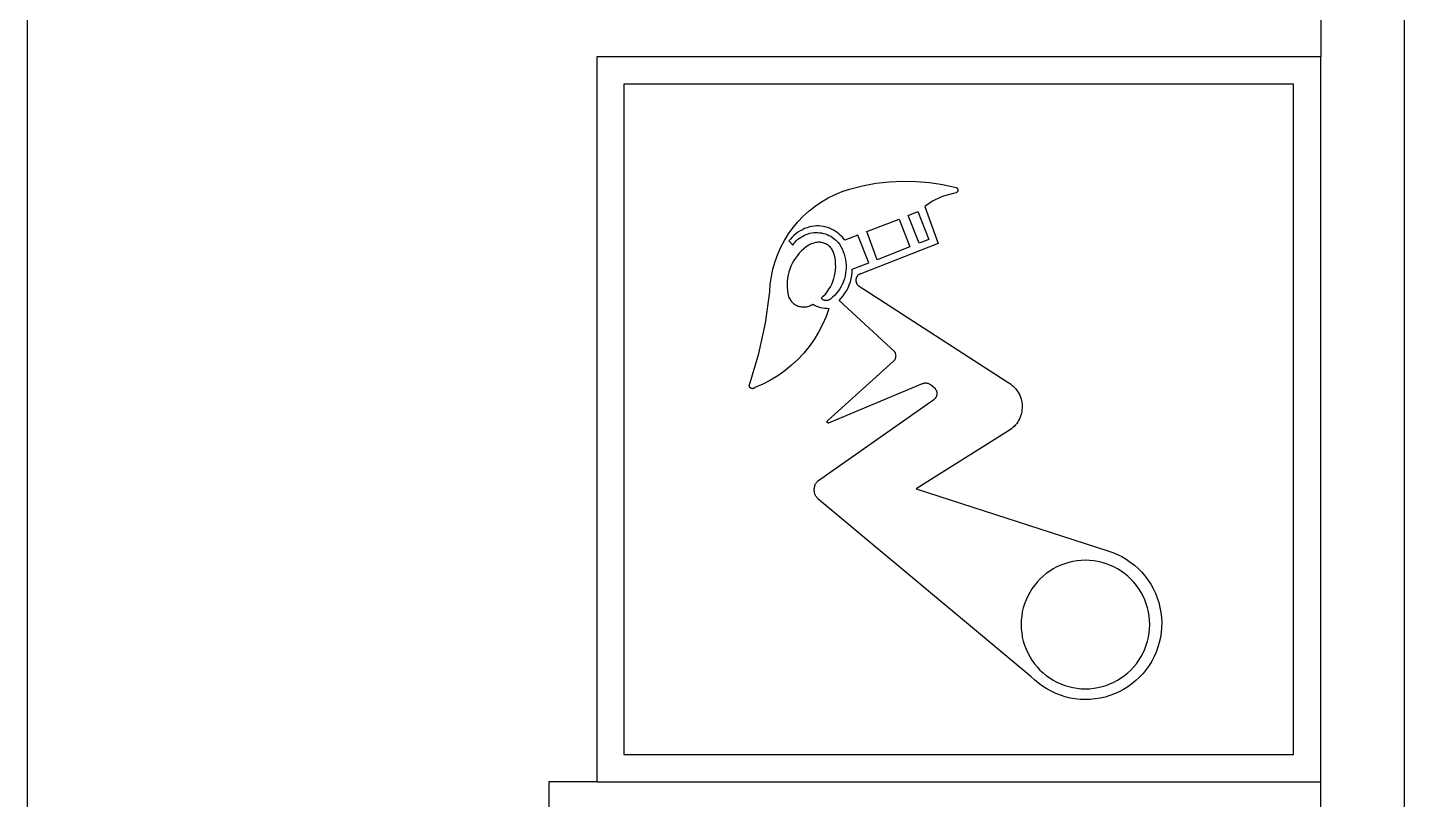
# Model space of a CAD drawing. Header units: millimetres. Extents: x 4195 to 11711, y -1512 to 5723.
# Drawn here: x 11092.864 to 11094.014, y -1511.699 to -1511.054 of the extents above; entities that cross this region are included whole.
import ezdxf

# ---------------------------------------------------------------- set-up
doc = ezdxf.new("R2010")
doc.units = ezdxf.units.MM

msp = doc.modelspace()

# ---------------------------------------------------------------- linework, layer by layer
for p, q in [((11092.8645, -1512.3295), (11092.8645, -1509.9595)), ((11093.9445, -1509.9595), (11093.9445, -1511.0786)), ((11094.0145, -1512.3995), (11094.0145, -1509.9595)), ((11093.9445, -1511.0786), (11093.3398, -1511.0786)), ((11093.3398, -1511.0786), (11093.3398, -1511.6841)), ((11093.9445, -1511.6841), (11093.9445, -1511.0786)), ((11093.9217, -1511.1014), (11093.3625, -1511.1014)), ((11093.3625, -1511.1014), (11093.3625, -1511.6614)), ((11093.9217, -1511.6614), (11093.9217, -1511.1014)), ((11093.5389, -1511.1936), (11093.5448, -1511.1912)), ((11093.5448, -1511.1912), (11093.5509, -1511.1891)), ((11093.5509, -1511.1891), (11093.5619, -1511.1863)), ((11093.5619, -1511.1863), (11093.5729, -1511.1843)), ((11093.5729, -1511.1843), (11093.5841, -1511.183)), ((11093.5841, -1511.183), (11093.5954, -1511.1825)), ((11093.5954, -1511.1825), (11093.6066, -1511.1827)), ((11093.6066, -1511.1827), (11093.6178, -1511.1836)), ((11093.6178, -1511.1836), (11093.629, -1511.1853)), ((11093.629, -1511.1853), (11093.64, -1511.1878)), ((11093.64, -1511.1878), (11093.6401, -1511.1878)), ((11093.6401, -1511.1878), (11093.6402, -1511.1879)), ((11093.6402, -1511.1879), (11093.6404, -1511.188)), ((11093.6404, -1511.188), (11093.6405, -1511.1881)), ((11093.6405, -1511.1919), (11093.6404, -1511.192)), ((11093.6405, -1511.1881), (11093.6406, -1511.1882)), ((11093.6407, -1511.1918), (11093.6405, -1511.1919)), ((11093.6406, -1511.1882), (11093.6408, -1511.1883)), ((11093.6408, -1511.1917), (11093.6407, -1511.1918)), ((11093.6408, -1511.1883), (11093.6409, -1511.1884)), ((11093.6409, -1511.1916), (11093.6408, -1511.1917)), ((11093.6409, -1511.1884), (11093.641, -1511.1885)), ((11093.641, -1511.1915), (11093.6409, -1511.1916)), ((11093.641, -1511.1885), (11093.6411, -1511.1886)), ((11093.6411, -1511.1914), (11093.641, -1511.1915)), ((11093.6411, -1511.1886), (11093.6412, -1511.1888)), ((11093.6412, -1511.1912), (11093.6411, -1511.1914)), ((11093.6412, -1511.1888), (11093.6412, -1511.1889)), ((11093.6412, -1511.1889), (11093.6413, -1511.1891)), ((11093.6413, -1511.1911), (11093.6412, -1511.1912)), ((11093.6413, -1511.1891), (11093.6414, -1511.1892)), ((11093.6414, -1511.1908), (11093.6413, -1511.1909)), ((11093.6413, -1511.1909), (11093.6413, -1511.1911)), ((11093.6414, -1511.1892), (11093.6414, -1511.1894)), ((11093.6414, -1511.1894), (11093.6414, -1511.1895)), ((11093.6414, -1511.1895), (11093.6415, -1511.1897)), ((11093.6415, -1511.1905), (11093.6414, -1511.1906)), ((11093.6414, -1511.1906), (11093.6414, -1511.1908)), ((11093.6415, -1511.1897), (11093.6415, -1511.1898)), ((11093.6415, -1511.1898), (11093.6415, -1511.19)), ((11093.6415, -1511.19), (11093.6415, -1511.1902)), ((11093.6415, -1511.1902), (11093.6415, -1511.1903)), ((11093.6415, -1511.1903), (11093.6415, -1511.1905)), ((11093.5172, -1511.2074), (11093.5222, -1511.2034)), ((11093.5222, -1511.2034), (11093.5276, -1511.1998)), ((11093.5276, -1511.1998), (11093.5331, -1511.1965)), ((11093.5331, -1511.1965), (11093.5389, -1511.1936)), ((11093.6203, -1511.1993), (11093.614, -1511.2036)), ((11093.6283, -1511.1954), (11093.6203, -1511.1993)), ((11093.6377, -1511.1929), (11093.6283, -1511.1954)), ((11093.64, -1511.1923), (11093.6377, -1511.1929)), ((11093.6401, -1511.1922), (11093.64, -1511.1923)), ((11093.6403, -1511.1921), (11093.6401, -1511.1922)), ((11093.6404, -1511.192), (11093.6403, -1511.1921)), ((11093.5079, -1511.2164), (11093.5124, -1511.2117)), ((11093.5124, -1511.2117), (11093.5172, -1511.2074)), ((11093.5653, -1511.2247), (11093.5924, -1511.2142)), ((11093.5924, -1511.2142), (11093.6013, -1511.2373)), ((11093.6, -1511.2113), (11093.6081, -1511.208)), ((11093.6091, -1511.2342), (11093.6, -1511.2113)), ((11093.6081, -1511.208), (11093.6171, -1511.2312)), ((11093.614, -1511.2036), (11093.6251, -1511.2345)), ((11093.5, -1511.2266), (11093.5038, -1511.2213)), ((11093.5038, -1511.2213), (11093.5079, -1511.2164)), ((11093.5062, -1511.2265), (11093.5046, -1511.2278)), ((11093.5079, -1511.2252), (11093.5062, -1511.2265)), ((11093.5097, -1511.2241), (11093.5079, -1511.2252)), ((11093.5116, -1511.2231), (11093.5097, -1511.2241)), ((11093.5135, -1511.2222), (11093.5116, -1511.2231)), ((11093.5155, -1511.2214), (11093.5135, -1511.2222)), ((11093.5148, -1511.227), (11093.5164, -1511.2265)), ((11093.5175, -1511.2208), (11093.5155, -1511.2214)), ((11093.5164, -1511.2265), (11093.5179, -1511.226)), ((11093.5196, -1511.2203), (11093.5175, -1511.2208)), ((11093.5179, -1511.226), (11093.5195, -1511.2257)), ((11093.5195, -1511.2257), (11093.5211, -1511.2255)), ((11093.5216, -1511.22), (11093.5196, -1511.2203)), ((11093.5211, -1511.2255), (11093.5227, -1511.2254)), ((11093.5235, -1511.2199), (11093.5216, -1511.22)), ((11093.5227, -1511.2254), (11093.5244, -1511.2254)), ((11093.5253, -1511.2199), (11093.5235, -1511.2199)), ((11093.5244, -1511.2254), (11093.526, -1511.2256)), ((11093.5271, -1511.2201), (11093.5253, -1511.2199)), ((11093.526, -1511.2256), (11093.5276, -1511.2258)), ((11093.5289, -1511.2203), (11093.5271, -1511.2201)), ((11093.5276, -1511.2258), (11093.5292, -1511.2262)), ((11093.5307, -1511.2207), (11093.5289, -1511.2203)), ((11093.5292, -1511.2262), (11093.5308, -1511.2266)), ((11093.5325, -1511.2212), (11093.5307, -1511.2207)), ((11093.5342, -1511.2218), (11093.5325, -1511.2212)), ((11093.5359, -1511.2226), (11093.5342, -1511.2218)), ((11093.5375, -1511.2234), (11093.5359, -1511.2226)), ((11093.5391, -1511.2243), (11093.5375, -1511.2234)), ((11093.5406, -1511.2254), (11093.5391, -1511.2243)), ((11093.5421, -1511.2265), (11093.5406, -1511.2254)), ((11093.5741, -1511.2482), (11093.5653, -1511.2247)), ((11093.491, -1511.2436), (11093.4936, -1511.2377)), ((11093.4936, -1511.2377), (11093.4966, -1511.232)), ((11093.4966, -1511.232), (11093.5, -1511.2266)), ((11093.5017, -1511.2309), (11093.5004, -1511.2325)), ((11093.5004, -1511.2325), (11093.5036, -1511.2359)), ((11093.5031, -1511.2293), (11093.5017, -1511.2309)), ((11093.5046, -1511.2278), (11093.5031, -1511.2293)), ((11093.5036, -1511.2359), (11093.5046, -1511.2346)), ((11093.5046, -1511.2346), (11093.5056, -1511.2334)), ((11093.5056, -1511.2334), (11093.5067, -1511.2322)), ((11093.5067, -1511.2322), (11093.5079, -1511.2311)), ((11093.5079, -1511.2311), (11093.5092, -1511.2301)), ((11093.5092, -1511.2301), (11093.5105, -1511.2292)), ((11093.5105, -1511.2292), (11093.5119, -1511.2284)), ((11093.5119, -1511.2284), (11093.5134, -1511.2276)), ((11093.5148, -1511.2375), (11093.5127, -1511.2391)), ((11093.5134, -1511.2276), (11093.5148, -1511.227)), ((11093.5169, -1511.236), (11093.5148, -1511.2375)), ((11093.5179, -1511.2354), (11093.5169, -1511.236)), ((11093.519, -1511.2349), (11093.5179, -1511.2354)), ((11093.5202, -1511.2345), (11093.519, -1511.2349)), ((11093.5213, -1511.2342), (11093.5202, -1511.2345)), ((11093.5225, -1511.2339), (11093.5213, -1511.2342)), ((11093.5237, -1511.2337), (11093.5225, -1511.2339)), ((11093.5249, -1511.2336), (11093.5237, -1511.2337)), ((11093.5261, -1511.2336), (11093.5249, -1511.2336)), ((11093.527, -1511.2337), (11093.5261, -1511.2336)), ((11093.5279, -1511.2338), (11093.527, -1511.2337)), ((11093.5287, -1511.234), (11093.5279, -1511.2338)), ((11093.5296, -1511.2343), (11093.5287, -1511.234)), ((11093.5304, -1511.2346), (11093.5296, -1511.2343)), ((11093.5312, -1511.235), (11093.5304, -1511.2346)), ((11093.5308, -1511.2266), (11093.5323, -1511.2272)), ((11093.532, -1511.2354), (11093.5312, -1511.235)), ((11093.5328, -1511.2358), (11093.532, -1511.2354)), ((11093.5323, -1511.2272), (11093.5338, -1511.2279)), ((11093.5335, -1511.2364), (11093.5328, -1511.2358)), ((11093.5341, -1511.2369), (11093.5335, -1511.2364)), ((11093.5338, -1511.2279), (11093.5353, -1511.2286)), ((11093.5348, -1511.2375), (11093.5341, -1511.2369)), ((11093.5354, -1511.2382), (11093.5348, -1511.2375)), ((11093.5353, -1511.2286), (11093.5367, -1511.2295)), ((11093.5367, -1511.2295), (11093.538, -1511.2304)), ((11093.538, -1511.2304), (11093.5393, -1511.2315)), ((11093.5393, -1511.2315), (11093.5405, -1511.2326)), ((11093.5405, -1511.2326), (11093.5416, -1511.2338)), ((11093.5416, -1511.2338), (11093.5426, -1511.2351)), ((11093.5434, -1511.2278), (11093.5421, -1511.2265)), ((11093.5426, -1511.2351), (11093.5438, -1511.2371)), ((11093.5447, -1511.2291), (11093.5434, -1511.2278)), ((11093.5438, -1511.2371), (11093.5449, -1511.2391)), ((11093.5459, -1511.2305), (11093.5447, -1511.2291)), ((11093.547, -1511.2319), (11093.5459, -1511.2305)), ((11093.558, -1511.2276), (11093.547, -1511.2319)), ((11093.567, -1511.2508), (11093.558, -1511.2276)), ((11093.6251, -1511.2345), (11093.5603, -1511.2598)), ((11093.6013, -1511.2373), (11093.5741, -1511.2482)), ((11093.6171, -1511.2312), (11093.6091, -1511.2342)), ((11093.4888, -1511.2497), (11093.491, -1511.2436)), ((11093.5044, -1511.2489), (11093.5032, -1511.2512)), ((11093.5058, -1511.2468), (11093.5044, -1511.2489)), ((11093.5074, -1511.2447), (11093.5058, -1511.2468)), ((11093.509, -1511.2427), (11093.5074, -1511.2447)), ((11093.5108, -1511.2408), (11093.509, -1511.2427)), ((11093.5127, -1511.2391), (11093.5108, -1511.2408)), ((11093.5359, -1511.2389), (11093.5354, -1511.2382)), ((11093.5364, -1511.2396), (11093.5359, -1511.2389)), ((11093.5369, -1511.2404), (11093.5364, -1511.2396)), ((11093.5373, -1511.2412), (11093.5369, -1511.2404)), ((11093.5376, -1511.242), (11093.5373, -1511.2412)), ((11093.5383, -1511.2443), (11093.5376, -1511.242)), ((11093.5389, -1511.2468), (11093.5383, -1511.2443)), ((11093.5392, -1511.2492), (11093.5389, -1511.2468)), ((11093.5394, -1511.2517), (11093.5392, -1511.2492)), ((11093.5449, -1511.2391), (11093.5458, -1511.2413)), ((11093.5458, -1511.2413), (11093.5466, -1511.2435)), ((11093.5466, -1511.2435), (11093.5472, -1511.2457)), ((11093.5472, -1511.2457), (11093.5477, -1511.248)), ((11093.5477, -1511.248), (11093.548, -1511.2503)), ((11093.4857, -1511.2622), (11093.487, -1511.2559)), ((11093.487, -1511.2559), (11093.4888, -1511.2497)), ((11093.4997, -1511.2609), (11093.4993, -1511.2635)), ((11093.5003, -1511.2584), (11093.4997, -1511.2609)), ((11093.5011, -1511.2559), (11093.5003, -1511.2584)), ((11093.5021, -1511.2535), (11093.5011, -1511.2559)), ((11093.5032, -1511.2512), (11093.5021, -1511.2535)), ((11093.5385, -1511.2615), (11093.539, -1511.2591)), ((11093.539, -1511.2591), (11093.5393, -1511.2566)), ((11093.5393, -1511.2566), (11093.5395, -1511.2541)), ((11093.5395, -1511.2541), (11093.5394, -1511.2517)), ((11093.5477, -1511.2595), (11093.5473, -1511.2618)), ((11093.548, -1511.2572), (11093.5477, -1511.2595)), ((11093.548, -1511.2503), (11093.5482, -1511.2526)), ((11093.5482, -1511.2549), (11093.548, -1511.2572)), ((11093.5482, -1511.2526), (11093.5482, -1511.2549)), ((11093.5528, -1511.2614), (11093.5532, -1511.2588)), ((11093.5532, -1511.2588), (11093.5533, -1511.2561)), ((11093.5533, -1511.2561), (11093.567, -1511.2508)), ((11093.5583, -1511.2609), (11093.558, -1511.2612)), ((11093.5586, -1511.2607), (11093.5583, -1511.2609)), ((11093.5589, -1511.2605), (11093.5586, -1511.2607)), ((11093.5592, -1511.2603), (11093.5589, -1511.2605)), ((11093.5596, -1511.2601), (11093.5592, -1511.2603)), ((11093.5599, -1511.26), (11093.5596, -1511.2601)), ((11093.5603, -1511.2598), (11093.5599, -1511.26)), ((11093.4843, -1511.275), (11093.4847, -1511.2685)), ((11093.4847, -1511.2685), (11093.4857, -1511.2622)), ((11093.499, -1511.266), (11093.4989, -1511.2686)), ((11093.4989, -1511.2686), (11093.4989, -1511.2712)), ((11093.4989, -1511.2712), (11093.4991, -1511.2738)), ((11093.4993, -1511.2635), (11093.499, -1511.266)), ((11093.5337, -1511.2728), (11093.535, -1511.2707)), ((11093.535, -1511.2707), (11093.5361, -1511.2685)), ((11093.5361, -1511.2685), (11093.5371, -1511.2662)), ((11093.5371, -1511.2662), (11093.5379, -1511.2639)), ((11093.5379, -1511.2639), (11093.5385, -1511.2615)), ((11093.5428, -1511.2724), (11093.5415, -1511.2743)), ((11093.544, -1511.2704), (11093.5428, -1511.2724)), ((11093.545, -1511.2683), (11093.544, -1511.2704)), ((11093.5459, -1511.2662), (11093.545, -1511.2683)), ((11093.5467, -1511.264), (11093.5459, -1511.2662)), ((11093.5473, -1511.2618), (11093.5467, -1511.264)), ((11093.5486, -1511.2738), (11093.5498, -1511.2715)), ((11093.5498, -1511.2715), (11093.5508, -1511.269)), ((11093.5508, -1511.269), (11093.5517, -1511.2665)), ((11093.5517, -1511.2665), (11093.5524, -1511.264)), ((11093.5524, -1511.264), (11093.5528, -1511.2614)), ((11093.5564, -1511.2642), (11093.5563, -1511.2645)), ((11093.5563, -1511.2645), (11093.5563, -1511.2649)), ((11093.5563, -1511.2649), (11093.5563, -1511.2653)), ((11093.5563, -1511.2653), (11093.5563, -1511.2657)), ((11093.5563, -1511.2657), (11093.5563, -1511.266)), ((11093.5563, -1511.266), (11093.5564, -1511.2664)), ((11093.5565, -1511.2638), (11093.5564, -1511.2642)), ((11093.5564, -1511.2664), (11093.5564, -1511.2668)), ((11093.5564, -1511.2668), (11093.5566, -1511.2672)), ((11093.5566, -1511.2634), (11093.5565, -1511.2638)), ((11093.5567, -1511.2631), (11093.5566, -1511.2634)), ((11093.5566, -1511.2672), (11093.5567, -1511.2675)), ((11093.5569, -1511.2627), (11093.5567, -1511.2631)), ((11093.5567, -1511.2675), (11093.5568, -1511.2679)), ((11093.5568, -1511.2679), (11093.557, -1511.2682)), ((11093.5571, -1511.2624), (11093.5569, -1511.2627)), ((11093.557, -1511.2682), (11093.5572, -1511.2685)), ((11093.5573, -1511.2621), (11093.5571, -1511.2624)), ((11093.5572, -1511.2685), (11093.5574, -1511.2688)), ((11093.5575, -1511.2618), (11093.5573, -1511.2621)), ((11093.5574, -1511.2688), (11093.5577, -1511.2691)), ((11093.5577, -1511.2615), (11093.5575, -1511.2618)), ((11093.558, -1511.2612), (11093.5577, -1511.2615)), ((11093.5577, -1511.2691), (11093.5579, -1511.2694)), ((11093.5579, -1511.2694), (11093.5582, -1511.2697)), ((11093.5582, -1511.2697), (11093.6826, -1511.3502)), ((11093.4808, -1511.301), (11093.4843, -1511.275)), ((11093.4991, -1511.2738), (11093.4995, -1511.2764)), ((11093.4995, -1511.2764), (11093.5001, -1511.2789)), ((11093.5001, -1511.2789), (11093.5004, -1511.2797)), ((11093.5004, -1511.2797), (11093.5008, -1511.2805)), ((11093.5008, -1511.2805), (11093.5013, -1511.2813)), ((11093.5013, -1511.2813), (11093.5018, -1511.282)), ((11093.5018, -1511.282), (11093.5023, -1511.2828)), ((11093.5023, -1511.2828), (11093.5029, -1511.2834)), ((11093.5029, -1511.2834), (11093.5036, -1511.2841)), ((11093.5273, -1511.2803), (11093.5291, -1511.2786)), ((11093.5276, -1511.2806), (11093.5273, -1511.2803)), ((11093.5278, -1511.2808), (11093.5276, -1511.2806)), ((11093.5281, -1511.2811), (11093.5278, -1511.2808)), ((11093.5284, -1511.2813), (11093.5281, -1511.2811)), ((11093.5287, -1511.2815), (11093.5284, -1511.2813)), ((11093.529, -1511.2817), (11093.5287, -1511.2815)), ((11093.5293, -1511.2818), (11093.529, -1511.2817)), ((11093.5291, -1511.2786), (11093.5308, -1511.2768)), ((11093.5297, -1511.2819), (11093.5293, -1511.2818)), ((11093.53, -1511.2821), (11093.5297, -1511.2819)), ((11093.5304, -1511.2821), (11093.53, -1511.2821)), ((11093.5307, -1511.2822), (11093.5304, -1511.2821)), ((11093.5311, -1511.2822), (11093.5307, -1511.2822)), ((11093.5308, -1511.2768), (11093.5323, -1511.2749)), ((11093.5314, -1511.2823), (11093.5311, -1511.2822)), ((11093.5318, -1511.2823), (11093.5314, -1511.2823)), ((11093.5321, -1511.2822), (11093.5318, -1511.2823)), ((11093.5325, -1511.2822), (11093.5321, -1511.2822)), ((11093.5323, -1511.2749), (11093.5337, -1511.2728)), ((11093.5328, -1511.2821), (11093.5325, -1511.2822)), ((11093.5332, -1511.282), (11093.5328, -1511.2821)), ((11093.5335, -1511.2819), (11093.5332, -1511.282)), ((11093.5339, -1511.2817), (11093.5335, -1511.2819)), ((11093.5342, -1511.2816), (11093.5339, -1511.2817)), ((11093.5345, -1511.2814), (11093.5342, -1511.2816)), ((11093.5348, -1511.2812), (11093.5345, -1511.2814)), ((11093.5351, -1511.281), (11093.5348, -1511.2812)), ((11093.5368, -1511.2795), (11093.5351, -1511.281)), ((11093.5385, -1511.2779), (11093.5368, -1511.2795)), ((11093.5401, -1511.2761), (11093.5385, -1511.2779)), ((11093.5415, -1511.2743), (11093.5401, -1511.2761)), ((11093.5423, -1511.2822), (11093.5441, -1511.2803)), ((11093.5887, -1511.325), (11093.5423, -1511.2822)), ((11093.5441, -1511.2803), (11093.5457, -1511.2782)), ((11093.5457, -1511.2782), (11093.5472, -1511.2761)), ((11093.5472, -1511.2761), (11093.5486, -1511.2738)), ((11093.5036, -1511.2841), (11093.5042, -1511.2847)), ((11093.5042, -1511.2847), (11093.505, -1511.2852)), ((11093.505, -1511.2852), (11093.5057, -1511.2857)), ((11093.5057, -1511.2857), (11093.5065, -1511.2861)), ((11093.5065, -1511.2861), (11093.5073, -1511.2865)), ((11093.5073, -1511.2865), (11093.5082, -1511.2868)), ((11093.5082, -1511.2868), (11093.509, -1511.2871)), ((11093.509, -1511.2871), (11093.5099, -1511.2873)), ((11093.5099, -1511.2873), (11093.5108, -1511.2875)), ((11093.5108, -1511.2875), (11093.5117, -1511.2876)), ((11093.5117, -1511.2876), (11093.5126, -1511.2876)), ((11093.5126, -1511.2876), (11093.5135, -1511.2876)), ((11093.5135, -1511.2876), (11093.5144, -1511.2875)), ((11093.5144, -1511.2875), (11093.5153, -1511.2874)), ((11093.5153, -1511.2874), (11093.5161, -1511.2872)), ((11093.5161, -1511.2872), (11093.517, -1511.2869)), ((11093.517, -1511.2869), (11093.5178, -1511.2866)), ((11093.5178, -1511.2866), (11093.5187, -1511.2862)), ((11093.5187, -1511.2862), (11093.5195, -1511.2858)), ((11093.5195, -1511.2858), (11093.5202, -1511.2853)), ((11093.5202, -1511.2853), (11093.5218, -1511.2861)), ((11093.5218, -1511.2861), (11093.5234, -1511.2869)), ((11093.5234, -1511.2869), (11093.5251, -1511.2875)), ((11093.5251, -1511.2875), (11093.5268, -1511.288)), ((11093.5268, -1511.288), (11093.5285, -1511.2883)), ((11093.5285, -1511.2883), (11093.5302, -1511.2886)), ((11093.5302, -1511.2886), (11093.532, -1511.2887)), ((11093.5338, -1511.2888), (11093.5314, -1511.2955)), ((11093.532, -1511.2887), (11093.5338, -1511.2888)), ((11093.4753, -1511.3266), (11093.4808, -1511.301)), ((11093.5285, -1511.3022), (11093.5252, -1511.3086)), ((11093.5314, -1511.2955), (11093.5285, -1511.3022)), ((11093.5215, -1511.3147), (11093.5174, -1511.3206)), ((11093.5252, -1511.3086), (11093.5215, -1511.3147)), ((11093.4678, -1511.3518), (11093.4753, -1511.3266)), ((11093.5128, -1511.3262), (11093.5079, -1511.3314)), ((11093.5174, -1511.3206), (11093.5128, -1511.3262)), ((11093.5889, -1511.3253), (11093.5887, -1511.325)), ((11093.5891, -1511.3257), (11093.5889, -1511.3253)), ((11093.5893, -1511.326), (11093.5891, -1511.3257)), ((11093.5894, -1511.3264), (11093.5893, -1511.326)), ((11093.5895, -1511.3268), (11093.5894, -1511.3264)), ((11093.5896, -1511.3272), (11093.5895, -1511.3268)), ((11093.5895, -1511.3303), (11093.5896, -1511.3299)), ((11093.5897, -1511.3275), (11093.5896, -1511.3272)), ((11093.5896, -1511.3299), (11093.5897, -1511.3295)), ((11093.5897, -1511.3279), (11093.5897, -1511.3275)), ((11093.5898, -1511.3283), (11093.5897, -1511.3279)), ((11093.5897, -1511.3287), (11093.5898, -1511.3283)), ((11093.5897, -1511.3291), (11093.5897, -1511.3287)), ((11093.5897, -1511.3295), (11093.5897, -1511.3291)), ((11093.497, -1511.3409), (11093.4911, -1511.345)), ((11093.5026, -1511.3363), (11093.497, -1511.3409)), ((11093.5079, -1511.3314), (11093.5026, -1511.3363)), ((11093.5329, -1511.3825), (11093.5877, -1511.3329)), ((11093.5877, -1511.3329), (11093.588, -1511.3326)), ((11093.588, -1511.3326), (11093.5883, -1511.3323)), ((11093.5883, -1511.3323), (11093.5885, -1511.332)), ((11093.5885, -1511.332), (11093.5888, -1511.3317)), ((11093.5888, -1511.3317), (11093.589, -1511.3314)), ((11093.589, -1511.3314), (11093.5892, -1511.331)), ((11093.5892, -1511.331), (11093.5893, -1511.3307)), ((11093.5893, -1511.3307), (11093.5895, -1511.3303)), ((11093.4673, -1511.353), (11093.4674, -1511.3529)), ((11093.4674, -1511.3525), (11093.4675, -1511.3524)), ((11093.4674, -1511.3527), (11093.4674, -1511.3525)), ((11093.4674, -1511.3529), (11093.4674, -1511.3527)), ((11093.4675, -1511.3522), (11093.4676, -1511.3521)), ((11093.4675, -1511.3524), (11093.4675, -1511.3522)), ((11093.4676, -1511.3521), (11093.4677, -1511.3519)), ((11093.4677, -1511.3519), (11093.4678, -1511.3518)), ((11093.4786, -1511.352), (11093.4719, -1511.3548)), ((11093.485, -1511.3487), (11093.4786, -1511.352)), ((11093.4911, -1511.345), (11093.485, -1511.3487)), ((11093.6117, -1511.3519), (11093.534, -1511.3844)), ((11093.6122, -1511.3517), (11093.6117, -1511.3519)), ((11093.6127, -1511.3515), (11093.6122, -1511.3517)), ((11093.6132, -1511.3514), (11093.6127, -1511.3515)), ((11093.6137, -1511.3513), (11093.6132, -1511.3514)), ((11093.6142, -1511.3513), (11093.6137, -1511.3513)), ((11093.6147, -1511.3513), (11093.6142, -1511.3513)), ((11093.6152, -1511.3513), (11093.6147, -1511.3513)), ((11093.6157, -1511.3514), (11093.6152, -1511.3513)), ((11093.6162, -1511.3515), (11093.6157, -1511.3514)), ((11093.6167, -1511.3516), (11093.6162, -1511.3515)), ((11093.6172, -1511.3518), (11093.6167, -1511.3516)), ((11093.6177, -1511.352), (11093.6172, -1511.3518)), ((11093.6182, -1511.3523), (11093.6177, -1511.352)), ((11093.6186, -1511.3525), (11093.6182, -1511.3523)), ((11093.6228, -1511.3561), (11093.6186, -1511.3525)), ((11093.6826, -1511.3502), (11093.684, -1511.351)), ((11093.684, -1511.351), (11093.6853, -1511.3518)), ((11093.6853, -1511.3518), (11093.6865, -1511.3528)), ((11093.6865, -1511.3528), (11093.6877, -1511.3538)), ((11093.4673, -1511.3532), (11093.4673, -1511.353)), ((11093.4673, -1511.3534), (11093.4673, -1511.3532)), ((11093.4673, -1511.3536), (11093.4673, -1511.3534)), ((11093.4674, -1511.3537), (11093.4673, -1511.3536)), ((11093.4674, -1511.3539), (11093.4674, -1511.3537)), ((11093.4674, -1511.3541), (11093.4674, -1511.3539)), ((11093.4675, -1511.3542), (11093.4674, -1511.3541)), ((11093.4676, -1511.3544), (11093.4675, -1511.3542)), ((11093.4676, -1511.3545), (11093.4676, -1511.3544)), ((11093.4677, -1511.3547), (11093.4676, -1511.3545)), ((11093.4678, -1511.3548), (11093.4677, -1511.3547)), ((11093.4679, -1511.355), (11093.4678, -1511.3548)), ((11093.468, -1511.3551), (11093.4679, -1511.355)), ((11093.4682, -1511.3552), (11093.468, -1511.3551)), ((11093.4683, -1511.3553), (11093.4682, -1511.3552)), ((11093.4684, -1511.3554), (11093.4683, -1511.3553)), ((11093.4686, -1511.3555), (11093.4684, -1511.3554)), ((11093.4687, -1511.3556), (11093.4686, -1511.3555)), ((11093.4689, -1511.3557), (11093.4687, -1511.3556)), ((11093.469, -1511.3557), (11093.4689, -1511.3557)), ((11093.4692, -1511.3558), (11093.469, -1511.3557)), ((11093.4694, -1511.3558), (11093.4692, -1511.3558)), ((11093.4695, -1511.3558), (11093.4694, -1511.3558)), ((11093.4697, -1511.3558), (11093.4695, -1511.3558)), ((11093.4699, -1511.3559), (11093.4697, -1511.3558)), ((11093.4701, -1511.3558), (11093.4699, -1511.3559)), ((11093.4702, -1511.3558), (11093.4701, -1511.3558)), ((11093.4704, -1511.3558), (11093.4702, -1511.3558)), ((11093.4706, -1511.3558), (11093.4704, -1511.3558)), ((11093.4707, -1511.3557), (11093.4706, -1511.3558)), ((11093.4709, -1511.3556), (11093.4707, -1511.3557)), ((11093.471, -1511.3556), (11093.4709, -1511.3556)), ((11093.4712, -1511.3555), (11093.471, -1511.3556)), ((11093.4713, -1511.3554), (11093.4712, -1511.3555)), ((11093.4715, -1511.3553), (11093.4713, -1511.3554)), ((11093.4716, -1511.3552), (11093.4715, -1511.3553)), ((11093.4717, -1511.3551), (11093.4716, -1511.3552)), ((11093.4718, -1511.3549), (11093.4717, -1511.3551)), ((11093.4719, -1511.3548), (11093.4718, -1511.3549)), ((11093.6218, -1511.3646), (11093.6221, -1511.3644)), ((11093.6221, -1511.3644), (11093.6224, -1511.3641)), ((11093.6224, -1511.3641), (11093.6227, -1511.3638)), ((11093.6227, -1511.3638), (11093.6229, -1511.3635)), ((11093.623, -1511.3564), (11093.6228, -1511.3561)), ((11093.6229, -1511.3635), (11093.6231, -1511.3632)), ((11093.6232, -1511.3567), (11093.623, -1511.3564)), ((11093.6231, -1511.3632), (11093.6234, -1511.3629)), ((11093.6234, -1511.3571), (11093.6232, -1511.3567)), ((11093.6236, -1511.3574), (11093.6234, -1511.3571)), ((11093.6234, -1511.3629), (11093.6235, -1511.3626)), ((11093.6235, -1511.3626), (11093.6237, -1511.3622)), ((11093.6238, -1511.3577), (11093.6236, -1511.3574)), ((11093.6237, -1511.3622), (11093.6238, -1511.3619)), ((11093.6239, -1511.3581), (11093.6238, -1511.3577)), ((11093.6238, -1511.3619), (11093.624, -1511.3615)), ((11093.624, -1511.3585), (11093.6239, -1511.3581)), ((11093.6241, -1511.3588), (11093.624, -1511.3585)), ((11093.624, -1511.3615), (11093.6241, -1511.3611)), ((11093.6241, -1511.3592), (11093.6241, -1511.3588)), ((11093.6242, -1511.3596), (11093.6241, -1511.3592)), ((11093.6241, -1511.3608), (11093.6242, -1511.3604)), ((11093.6241, -1511.3611), (11093.6241, -1511.3608)), ((11093.6242, -1511.36), (11093.6242, -1511.3596)), ((11093.6242, -1511.3604), (11093.6242, -1511.36)), ((11093.6877, -1511.3538), (11093.6888, -1511.3549)), ((11093.6888, -1511.3549), (11093.6898, -1511.3561)), ((11093.6898, -1511.3561), (11093.6908, -1511.3573)), ((11093.6908, -1511.3573), (11093.6916, -1511.3586)), ((11093.6916, -1511.3586), (11093.6924, -1511.3599)), ((11093.6924, -1511.3599), (11093.6931, -1511.3613)), ((11093.6931, -1511.3613), (11093.6937, -1511.3628)), ((11093.6937, -1511.3628), (11093.6942, -1511.3642)), ((11093.6942, -1511.3642), (11093.6946, -1511.3657)), ((11093.5243, -1511.4331), (11093.6215, -1511.3648)), ((11093.6215, -1511.3648), (11093.6218, -1511.3646)), ((11093.6948, -1511.375), (11093.6945, -1511.3765)), ((11093.6946, -1511.3657), (11093.6949, -1511.3673)), ((11093.695, -1511.3734), (11093.6948, -1511.375)), ((11093.6949, -1511.3673), (11093.6951, -1511.3688)), ((11093.6951, -1511.3719), (11093.695, -1511.3734)), ((11093.6951, -1511.3688), (11093.6951, -1511.3703)), ((11093.6951, -1511.3703), (11093.6951, -1511.3719)), ((11093.5323, -1511.3833), (11093.5324, -1511.3832)), ((11093.5323, -1511.3834), (11093.5323, -1511.3833)), ((11093.5323, -1511.3834), (11093.5323, -1511.3834)), ((11093.5323, -1511.3835), (11093.5323, -1511.3834)), ((11093.5323, -1511.3836), (11093.5323, -1511.3835)), ((11093.5323, -1511.3836), (11093.5323, -1511.3836)), ((11093.5323, -1511.3837), (11093.5323, -1511.3836)), ((11093.5324, -1511.3838), (11093.5323, -1511.3837)), ((11093.5324, -1511.383), (11093.5325, -1511.3829)), ((11093.5324, -1511.3831), (11093.5324, -1511.383)), ((11093.5324, -1511.3831), (11093.5324, -1511.3831)), ((11093.5324, -1511.3832), (11093.5324, -1511.3831)), ((11093.5324, -1511.3839), (11093.5324, -1511.3838)), ((11093.5324, -1511.384), (11093.5324, -1511.3839)), ((11093.5324, -1511.3839), (11093.5324, -1511.3839)), ((11093.5325, -1511.3841), (11093.5324, -1511.384)), ((11093.5325, -1511.3828), (11093.5326, -1511.3828)), ((11093.5325, -1511.3829), (11093.5325, -1511.3828)), ((11093.5325, -1511.3829), (11093.5325, -1511.3829)), ((11093.5325, -1511.3841), (11093.5325, -1511.3841)), ((11093.5326, -1511.3842), (11093.5325, -1511.3841)), ((11093.5326, -1511.3828), (11093.5326, -1511.3827)), ((11093.5326, -1511.3827), (11093.5327, -1511.3827)), ((11093.5327, -1511.3843), (11093.5326, -1511.3842)), ((11093.5326, -1511.3842), (11093.5326, -1511.3842)), ((11093.5327, -1511.3826), (11093.5328, -1511.3826)), ((11093.5327, -1511.3827), (11093.5327, -1511.3826)), ((11093.5328, -1511.3844), (11093.5327, -1511.3843)), ((11093.5327, -1511.3843), (11093.5327, -1511.3843)), ((11093.5328, -1511.3826), (11093.5329, -1511.3825)), ((11093.5328, -1511.3844), (11093.5328, -1511.3844)), ((11093.5329, -1511.3845), (11093.5328, -1511.3844)), ((11093.5329, -1511.3845), (11093.5329, -1511.3845)), ((11093.533, -1511.3845), (11093.5329, -1511.3845)), ((11093.5331, -1511.3845), (11093.533, -1511.3845)), ((11093.5332, -1511.3846), (11093.5331, -1511.3845)), ((11093.5332, -1511.3846), (11093.5332, -1511.3846)), ((11093.5333, -1511.3846), (11093.5332, -1511.3846)), ((11093.5334, -1511.3846), (11093.5333, -1511.3846)), ((11093.5334, -1511.3846), (11093.5334, -1511.3846)), ((11093.5335, -1511.3846), (11093.5334, -1511.3846)), ((11093.5336, -1511.3846), (11093.5335, -1511.3846)), ((11093.5337, -1511.3846), (11093.5336, -1511.3846)), ((11093.5338, -1511.3845), (11093.5337, -1511.3845)), ((11093.5337, -1511.3845), (11093.5337, -1511.3846)), ((11093.5339, -1511.3845), (11093.5338, -1511.3845)), ((11093.534, -1511.3844), (11093.5339, -1511.3845)), ((11093.5339, -1511.3845), (11093.5339, -1511.3845)), ((11093.6886, -1511.3873), (11093.6875, -1511.3883)), ((11093.6896, -1511.3861), (11093.6886, -1511.3873)), ((11093.6906, -1511.3849), (11093.6896, -1511.3861)), ((11093.6915, -1511.3836), (11093.6906, -1511.3849)), ((11093.6922, -1511.3823), (11093.6915, -1511.3836)), ((11093.6929, -1511.3809), (11093.6922, -1511.3823)), ((11093.6936, -1511.3795), (11093.6929, -1511.3809)), ((11093.6941, -1511.378), (11093.6936, -1511.3795)), ((11093.6945, -1511.3765), (11093.6941, -1511.378)), ((11093.6837, -1511.3911), (11093.6067, -1511.4395)), ((11093.685, -1511.3903), (11093.6837, -1511.3911)), ((11093.6863, -1511.3894), (11093.685, -1511.3903)), ((11093.6875, -1511.3883), (11093.6863, -1511.3894)), ((11093.5239, -1511.4336), (11093.5243, -1511.4331)), ((11093.5215, -1511.4395), (11093.5216, -1511.4387)), ((11093.5215, -1511.4402), (11093.5215, -1511.4395)), ((11093.5215, -1511.4409), (11093.5215, -1511.4402)), ((11093.5216, -1511.4416), (11093.5215, -1511.4409)), ((11093.5216, -1511.4387), (11093.5217, -1511.438)), ((11093.5217, -1511.4423), (11093.5216, -1511.4416)), ((11093.5217, -1511.438), (11093.5219, -1511.4374)), ((11093.5218, -1511.443), (11093.5217, -1511.4423)), ((11093.522, -1511.4437), (11093.5218, -1511.443)), ((11093.5219, -1511.4374), (11093.5221, -1511.4367)), ((11093.5223, -1511.4443), (11093.522, -1511.4437)), ((11093.5221, -1511.4367), (11093.5224, -1511.436)), ((11093.5226, -1511.445), (11093.5223, -1511.4443)), ((11093.5224, -1511.436), (11093.5227, -1511.4354)), ((11093.5229, -1511.4456), (11093.5226, -1511.445)), ((11093.5227, -1511.4354), (11093.5231, -1511.4348)), ((11093.5231, -1511.4348), (11093.5234, -1511.4342)), ((11093.5234, -1511.4342), (11093.5239, -1511.4336)), ((11093.6067, -1511.4395), (11093.7668, -1511.4912)), ((11093.5233, -1511.4462), (11093.5229, -1511.4456)), ((11093.5237, -1511.4468), (11093.5233, -1511.4462)), ((11093.5241, -1511.4473), (11093.5237, -1511.4468)), ((11093.5246, -1511.4478), (11093.5241, -1511.4473)), ((11093.7025, -1511.5962), (11093.5246, -1511.4478)), ((11093.7307, -1511.502), (11093.7274, -1511.5032)), ((11093.7341, -1511.5009), (11093.7307, -1511.502)), ((11093.7375, -1511.5001), (11093.7341, -1511.5009)), ((11093.741, -1511.4996), (11093.7375, -1511.5001)), ((11093.7445, -1511.4992), (11093.741, -1511.4996)), ((11093.748, -1511.4991), (11093.7445, -1511.4992)), ((11093.7515, -1511.4992), (11093.748, -1511.4991)), ((11093.755, -1511.4996), (11093.7515, -1511.4992)), ((11093.7585, -1511.5001), (11093.755, -1511.4996)), ((11093.7619, -1511.5009), (11093.7585, -1511.5001)), ((11093.7652, -1511.502), (11093.7619, -1511.5009)), ((11093.7685, -1511.5032), (11093.7652, -1511.502)), ((11093.7668, -1511.4912), (11093.7708, -1511.4926)), ((11093.7708, -1511.4926), (11093.7747, -1511.4942)), ((11093.7747, -1511.4942), (11093.7784, -1511.4961)), ((11093.7784, -1511.4961), (11093.7821, -1511.4982)), ((11093.7821, -1511.4982), (11093.7855, -1511.5006)), ((11093.7855, -1511.5006), (11093.7889, -1511.5032)), ((11093.7126, -1511.5124), (11093.71, -1511.5148)), ((11093.7153, -1511.5102), (11093.7126, -1511.5124)), ((11093.7182, -1511.5082), (11093.7153, -1511.5102)), ((11093.7211, -1511.5063), (11093.7182, -1511.5082)), ((11093.7242, -1511.5046), (11093.7211, -1511.5063)), ((11093.7274, -1511.5032), (11093.7242, -1511.5046)), ((11093.7717, -1511.5046), (11093.7685, -1511.5032)), ((11093.7748, -1511.5063), (11093.7717, -1511.5046)), ((11093.7778, -1511.5082), (11093.7748, -1511.5063)), ((11093.7807, -1511.5102), (11093.7778, -1511.5082)), ((11093.7834, -1511.5124), (11093.7807, -1511.5102)), ((11093.786, -1511.5148), (11093.7834, -1511.5124)), ((11093.7889, -1511.5032), (11093.792, -1511.506)), ((11093.792, -1511.506), (11093.795, -1511.509)), ((11093.795, -1511.509), (11093.7977, -1511.5122)), ((11093.7977, -1511.5122), (11093.8002, -1511.5156)), ((11093.7033, -1511.523), (11093.7015, -1511.526)), ((11093.7054, -1511.5201), (11093.7033, -1511.523)), ((11093.7076, -1511.5174), (11093.7054, -1511.5201)), ((11093.71, -1511.5148), (11093.7076, -1511.5174)), ((11093.7884, -1511.5174), (11093.786, -1511.5148)), ((11093.7906, -1511.5201), (11093.7884, -1511.5174)), ((11093.7926, -1511.523), (11093.7906, -1511.5201)), ((11093.7945, -1511.526), (11093.7926, -1511.523)), ((11093.8002, -1511.5156), (11093.8025, -1511.5191)), ((11093.8025, -1511.5191), (11093.8046, -1511.5228)), ((11093.8046, -1511.5228), (11093.8064, -1511.5266)), ((11093.6971, -1511.5355), (11093.6961, -1511.5389)), ((11093.6984, -1511.5323), (11093.6971, -1511.5355)), ((11093.6998, -1511.5291), (11093.6984, -1511.5323)), ((11093.7015, -1511.526), (11093.6998, -1511.5291)), ((11093.7961, -1511.5291), (11093.7945, -1511.526)), ((11093.7976, -1511.5323), (11093.7961, -1511.5291)), ((11093.7988, -1511.5355), (11093.7976, -1511.5323)), ((11093.7998, -1511.5389), (11093.7988, -1511.5355)), ((11093.8064, -1511.5266), (11093.8079, -1511.5305)), ((11093.8079, -1511.5305), (11093.8092, -1511.5345)), ((11093.8092, -1511.5345), (11093.8102, -1511.5386)), ((11093.6948, -1511.5458), (11093.6944, -1511.5493)), ((11093.6953, -1511.5423), (11093.6948, -1511.5458)), ((11093.6961, -1511.5389), (11093.6953, -1511.5423)), ((11093.8006, -1511.5423), (11093.7998, -1511.5389)), ((11093.8012, -1511.5458), (11093.8006, -1511.5423)), ((11093.8016, -1511.5493), (11093.8012, -1511.5458)), ((11093.8102, -1511.5386), (11093.811, -1511.5427)), ((11093.811, -1511.5427), (11093.8115, -1511.5469)), ((11093.8115, -1511.5469), (11093.8117, -1511.5511)), ((11093.6944, -1511.5493), (11093.6943, -1511.5528)), ((11093.6943, -1511.5528), (11093.6944, -1511.5563)), ((11093.6944, -1511.5563), (11093.6948, -1511.5598)), ((11093.6948, -1511.5598), (11093.6953, -1511.5633)), ((11093.8006, -1511.5633), (11093.8012, -1511.5598)), ((11093.8012, -1511.5598), (11093.8016, -1511.5563)), ((11093.8017, -1511.5528), (11093.8016, -1511.5493)), ((11093.8016, -1511.5563), (11093.8017, -1511.5528)), ((11093.8112, -1511.5595), (11093.8106, -1511.5637)), ((11093.8116, -1511.5553), (11093.8112, -1511.5595)), ((11093.8117, -1511.5511), (11093.8116, -1511.5553)), ((11093.6953, -1511.5633), (11093.6961, -1511.5667)), ((11093.6961, -1511.5667), (11093.6971, -1511.5701)), ((11093.6971, -1511.5701), (11093.6984, -1511.5733)), ((11093.7976, -1511.5733), (11093.7988, -1511.5701)), ((11093.7988, -1511.5701), (11093.7998, -1511.5667)), ((11093.7998, -1511.5667), (11093.8006, -1511.5633)), ((11093.8097, -1511.5678), (11093.8085, -1511.5718)), ((11093.8106, -1511.5637), (11093.8097, -1511.5678)), ((11093.6984, -1511.5733), (11093.6998, -1511.5765)), ((11093.6998, -1511.5765), (11093.7015, -1511.5796)), ((11093.7015, -1511.5796), (11093.7033, -1511.5826)), ((11093.7033, -1511.5826), (11093.7054, -1511.5855)), ((11093.7906, -1511.5855), (11093.7926, -1511.5826)), ((11093.7926, -1511.5826), (11093.7945, -1511.5796)), ((11093.7945, -1511.5796), (11093.7961, -1511.5765)), ((11093.7961, -1511.5765), (11093.7976, -1511.5733)), ((11093.8053, -1511.5796), (11093.8034, -1511.5834)), ((11093.807, -1511.5758), (11093.8053, -1511.5796)), ((11093.8085, -1511.5718), (11093.807, -1511.5758)), ((11093.7054, -1511.5855), (11093.7076, -1511.5882)), ((11093.7076, -1511.5882), (11093.71, -1511.5908)), ((11093.71, -1511.5908), (11093.7126, -1511.5932)), ((11093.7126, -1511.5932), (11093.7153, -1511.5954)), ((11093.7807, -1511.5954), (11093.7834, -1511.5932)), ((11093.7834, -1511.5932), (11093.786, -1511.5908)), ((11093.786, -1511.5908), (11093.7884, -1511.5882)), ((11093.7884, -1511.5882), (11093.7906, -1511.5855)), ((11093.7961, -1511.5937), (11093.7932, -1511.5967)), ((11093.7987, -1511.5904), (11093.7961, -1511.5937)), ((11093.8012, -1511.5869), (11093.7987, -1511.5904)), ((11093.8034, -1511.5834), (11093.8012, -1511.5869)), ((11093.7055, -1511.5991), (11093.7025, -1511.5962)), ((11093.7087, -1511.6018), (11093.7055, -1511.5991)), ((11093.7121, -1511.6043), (11093.7087, -1511.6018)), ((11093.7157, -1511.6066), (11093.7121, -1511.6043)), ((11093.7153, -1511.5954), (11093.7182, -1511.5974)), ((11093.7182, -1511.5974), (11093.7211, -1511.5993)), ((11093.7211, -1511.5993), (11093.7242, -1511.601)), ((11093.7242, -1511.601), (11093.7274, -1511.6024)), ((11093.7274, -1511.6024), (11093.7307, -1511.6036)), ((11093.7307, -1511.6036), (11093.7341, -1511.6047)), ((11093.7341, -1511.6047), (11093.7375, -1511.6055)), ((11093.7375, -1511.6055), (11093.741, -1511.606)), ((11093.755, -1511.606), (11093.7585, -1511.6055)), ((11093.7585, -1511.6055), (11093.7619, -1511.6047)), ((11093.7619, -1511.6047), (11093.7652, -1511.6036)), ((11093.7652, -1511.6036), (11093.7685, -1511.6024)), ((11093.7685, -1511.6024), (11093.7717, -1511.601)), ((11093.7717, -1511.601), (11093.7748, -1511.5993)), ((11093.7748, -1511.5993), (11093.7778, -1511.5974)), ((11093.7778, -1511.5974), (11093.7807, -1511.5954)), ((11093.7835, -1511.6048), (11093.7799, -1511.607)), ((11093.7869, -1511.6023), (11093.7835, -1511.6048)), ((11093.7902, -1511.5996), (11093.7869, -1511.6023)), ((11093.7932, -1511.5967), (11093.7902, -1511.5996)), ((11093.7194, -1511.6086), (11093.7157, -1511.6066)), ((11093.7232, -1511.6104), (11093.7194, -1511.6086)), ((11093.7271, -1511.6119), (11093.7232, -1511.6104)), ((11093.7311, -1511.6132), (11093.7271, -1511.6119)), ((11093.7352, -1511.6142), (11093.7311, -1511.6132)), ((11093.7393, -1511.6149), (11093.7352, -1511.6142)), ((11093.7435, -1511.6154), (11093.7393, -1511.6149)), ((11093.741, -1511.606), (11093.7445, -1511.6064)), ((11093.7477, -1511.6155), (11093.7435, -1511.6154)), ((11093.7445, -1511.6064), (11093.748, -1511.6065)), ((11093.7519, -1511.6154), (11093.7477, -1511.6155)), ((11093.748, -1511.6065), (11093.7515, -1511.6064)), ((11093.7515, -1511.6064), (11093.755, -1511.606)), ((11093.7561, -1511.615), (11093.7519, -1511.6154)), ((11093.7603, -1511.6143), (11093.7561, -1511.615)), ((11093.7644, -1511.6134), (11093.7603, -1511.6143)), ((11093.7684, -1511.6122), (11093.7644, -1511.6134)), ((11093.7724, -1511.6107), (11093.7684, -1511.6122)), ((11093.7762, -1511.609), (11093.7724, -1511.6107)), ((11093.7799, -1511.607), (11093.7762, -1511.609)), ((11093.3625, -1511.6614), (11093.9217, -1511.6614)), ((11093.2998, -1511.6841), (11093.2998, -1512.3295)), ((11093.3398, -1511.6841), (11093.2998, -1511.6841)), ((11093.3398, -1511.6841), (11093.9445, -1511.6841)), ((11093.9445, -1512.3295), (11093.9445, -1511.6841))]:
    msp.add_line(p, q)

doc.saveas('drawing.dxf')
